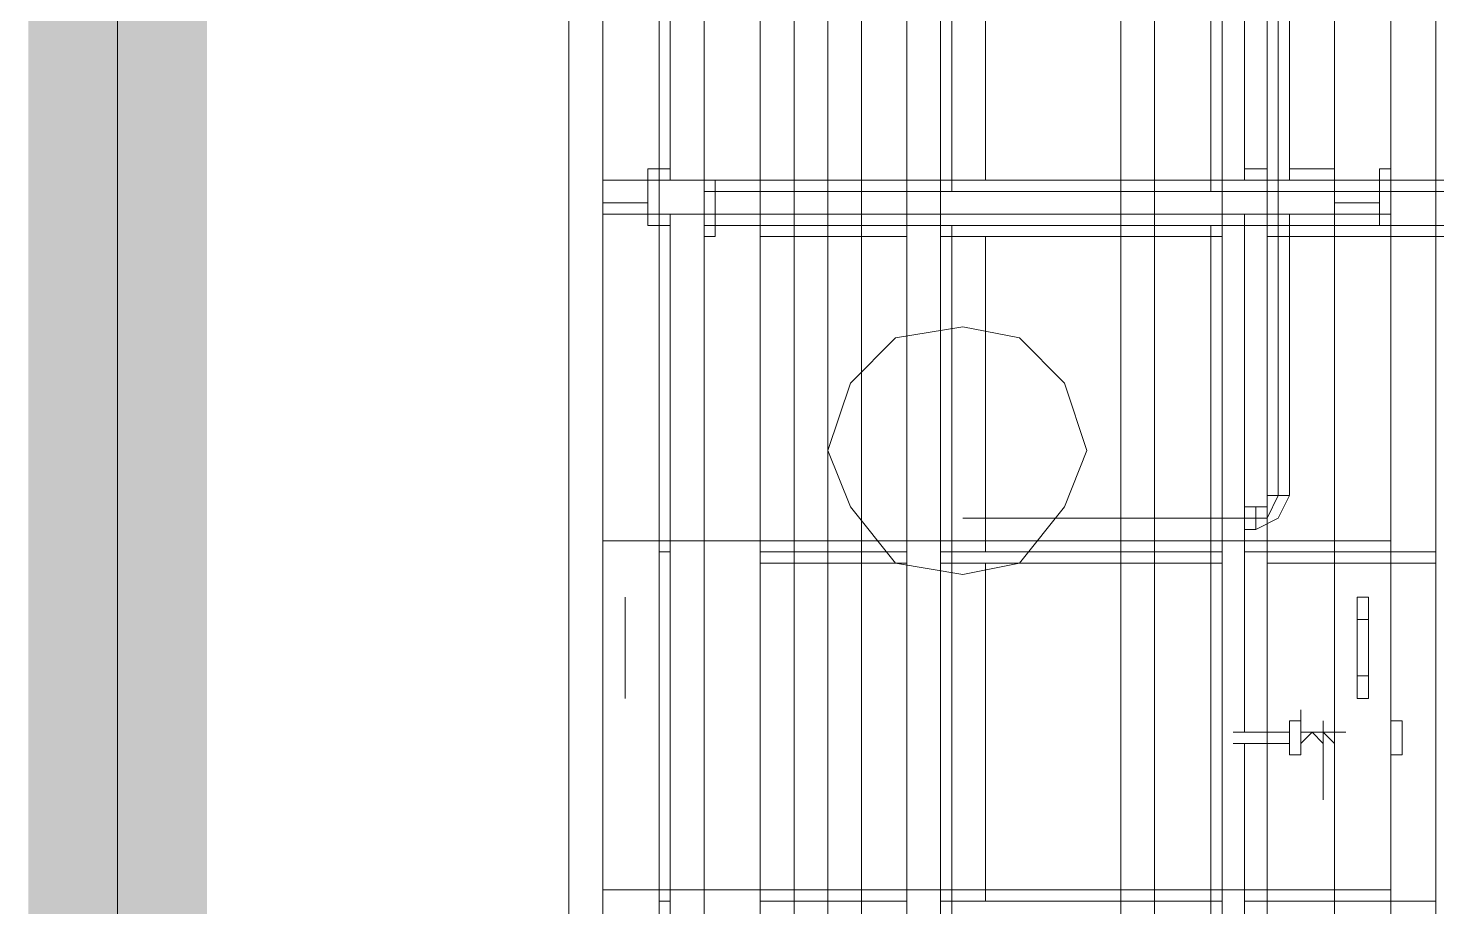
# Model space of a CAD drawing. Header units: inches. Extents: x -1128 to 651, y 96 to 845.
# Drawn here: x -924.187 to -920.634, y 726.051 to 728.266 of the extents above; entities that cross this region are included whole.
import ezdxf

# ---------------------------------------------------------------- set-up
doc = ezdxf.new("R2010")
doc.units = ezdxf.units.IN
doc.header["$MEASUREMENT"] = 0
doc.linetypes.add('DIVIDE', pattern=[1.25, 0.5, -0.25, 0, -0.25, 0, -0.25])
doc.layers.add('BORDER', color=4, linetype='Continuous')
doc.layers.add('Layer 1', color=7, linetype='Continuous')
doc.layers.add('Equipment', color=7, linetype='Continuous', lineweight=0)
doc.layers.add('Layout', color=6, linetype='Continuous', lineweight=18)

msp = doc.modelspace()

# ---------------------------------------------------------------- linework, layer by layer
at = {"layer": 'BORDER', "lineweight": 0}
msp.add_lwpolyline([(-920.3512, 730.2748), (-923.9612, 730.2748), (-923.9612, 723.0548), (-920.3512, 723.0548)], close=True, dxfattribs=at)
at = {"layer": 'Equipment', "color": 0}
for points in [[(-922.8228, 723.0548), (-915.6093, 723.0548), (-915.6093, 735.6927), (-922.8228, 735.6927), (-922.8228, 723.0548)], [(-922.7377, 723.14), (-922.5956, 723.14), (-922.5956, 730.2684)], [(-922.7377, 723.14), (-922.7377, 730.2684), (-922.5956, 730.2684)], [(-920.8918, 723.14), (-920.8918, 730.2684), (-920.7496, 730.2684), (-920.7496, 723.14), (-920.8918, 723.14)], [(-922.4821, 723.1116), (-922.3402, 723.1116), (-922.3402, 730.2401)], [(-920.6362, 723.1116), (-920.6362, 730.2401), (-920.494, 730.2401), (-920.494, 729.104)], [(-922.1696, 723.9068), (-922.2549, 723.9068), (-922.2549, 729.388), (-922.1696, 729.388), (-922.1696, 723.9068)], [(-921.4312, 729.388), (-921.3462, 729.388), (-921.3462, 723.9068)], [(-921.8856, 723.8784), (-921.9709, 723.8784), (-921.9709, 729.3312), (-921.8856, 729.3312), (-921.8856, 723.8784)], [(-921.1756, 729.3312), (-921.1756, 723.8784), (-921.0621, 723.8784)], [(-921.1756, 729.3312), (-921.0621, 729.3312), (-921.0621, 723.8784)], [(-921.4312, 729.2744), (-921.4312, 723.9636)], [(-922.5674, 729.0188), (-922.5674, 727.8827)], [(-921.119, 729.0188), (-921.119, 727.8827)], [(-922.4821, 728.962), (-922.4821, 724.1624)], [(-922.0846, 723.8216), (-922.0846, 728.678)], [(-921.0621, 728.6496), (-921.0621, 727.8827)], [(-921.0337, 727.0876), (-921.0337, 728.6496)], [(-921.0053, 728.6496), (-921.0053, 727.8827)], [(-921.8574, 727.8544), (-921.8574, 728.6212)], [(-921.8574, 728.6212), (-921.8574, 727.8544)], [(-921.204, 727.8544), (-921.204, 728.6212)], [(-921.204, 728.6212), (-921.204, 727.8544)], [(-921.7721, 727.8827), (-921.7721, 728.5644)], [(-922.7377, 727.9112), (-922.7377, 727.9396)], [(-922.7377, 727.7691), (-922.7377, 727.9112), (-922.7377, 727.826)], [(-922.624, 727.9112), (-922.624, 727.826)], [(-922.5956, 727.9112), (-922.624, 727.9112)], [(-922.5956, 727.9112), (-922.5674, 727.9112)], [(-922.5956, 727.7691), (-922.5956, 727.9112)], [(-922.3402, 727.8827), (-922.3402, 727.9112)], [(-921.119, 727.9112), (-921.0621, 727.9112)], [(-921.0053, 727.9112), (-920.8918, 727.9112)], [(-920.7781, 727.826), (-920.8918, 727.826), (-920.8918, 727.9112)], [(-920.8918, 727.9112), (-920.8918, 727.7691)], [(-920.7781, 727.9112), (-920.7781, 727.7691)], [(-920.7496, 727.9112), (-920.7496, 727.7691), (-920.7781, 727.7691)], [(-920.7496, 727.9112), (-920.7781, 727.9112)], [(-920.7496, 727.8827), (-922.7377, 727.8827), (-922.7377, 727.7976)], [(-920.7496, 727.8827), (-920.7496, 727.7976), (-922.7377, 727.7976)], [(-920.7496, 727.8827), (-922.7377, 727.8827), (-922.7377, 727.7976)], [(-920.7496, 727.8827), (-920.7496, 727.7976), (-922.7377, 727.7976)], [(-922.4821, 727.8827), (-922.4821, 727.7408)], [(-922.4537, 727.8827), (-922.4821, 727.8827)], [(-922.4537, 727.7976), (-922.4537, 727.8827)], [(-922.3402, 727.7408), (-922.3402, 727.8827)], [(-922.3402, 727.8827), (-922.3402, 727.7976)], [(-922.3402, 727.8827), (-921.9709, 727.8827)], [(-921.8856, 727.8827), (-921.1756, 727.8827)], [(-921.0621, 727.8827), (-920.6362, 727.8827)], [(-920.6077, 727.8827), (-920.6362, 727.8827), (-920.6362, 727.7408)], [(-920.494, 727.8544), (-922.4821, 727.8544), (-922.4821, 727.7691)], [(-920.494, 727.8544), (-920.494, 727.7691), (-922.4821, 727.7691)], [(-920.494, 727.8544), (-922.4821, 727.8544), (-922.4821, 727.7691)], [(-920.494, 727.8544), (-920.494, 727.7691), (-922.4821, 727.7691)], [(-922.624, 727.826), (-922.7377, 727.826), (-922.7377, 727.7691)], [(-922.7377, 727.826), (-922.624, 727.826)], [(-922.7377, 727.7691), (-922.7377, 727.7976)], [(-922.624, 727.826), (-922.624, 727.7691), (-922.5956, 727.7691)], [(-922.5674, 727.7976), (-922.5674, 725.2984)], [(-922.3402, 727.7976), (-922.4537, 727.7976), (-922.4537, 727.7408)], [(-922.4537, 727.7976), (-922.3402, 727.7976)], [(-922.3402, 727.7976), (-922.3402, 727.7408)], [(-921.119, 727.7976), (-921.119, 726.4912)], [(-921.0621, 727.7976), (-921.0621, 727.0876)], [(-921.0053, 727.7976), (-921.0053, 727.0876)], [(-920.8918, 727.7691), (-920.8918, 727.826), (-920.7781, 727.826)], [(-920.8918, 727.7691), (-920.8918, 727.7976)], [(-922.5956, 727.7691), (-922.5674, 727.7691)], [(-921.8574, 725.27), (-921.8574, 727.7691)], [(-921.8574, 727.7691), (-921.8574, 725.27)], [(-921.204, 725.27), (-921.204, 727.7691)], [(-921.204, 727.7691), (-921.204, 725.27)], [(-921.119, 727.7691), (-921.0621, 727.7691)], [(-921.0053, 727.7691), (-920.8918, 727.7691)], [(-922.4821, 727.7408), (-922.4537, 727.7408)], [(-922.3402, 727.7408), (-921.9709, 727.7408)], [(-921.8856, 727.7408), (-921.1756, 727.7408)], [(-921.7721, 726.9456), (-921.7721, 727.7408)], [(-921.0621, 727.7408), (-920.6362, 727.7408)], [(-920.6362, 727.7408), (-920.6077, 727.7408)], [(-921.119, 726.4627), (-921.119, 725.2984)]]:
    msp.add_lwpolyline(points, dxfattribs=at)
at = {"layer": 'Layer 1', "color": 0, "lineweight": 0}
for points in [[(-921.5165, 727.2012), (-921.5733, 727.3716), (-921.6868, 727.4852), (-921.829, 727.5136), (-921.9993, 727.4852), (-922.1128, 727.3716), (-922.1696, 727.2012), (-922.1128, 727.0591), (-921.9993, 726.9172), (-921.829, 726.8888), (-921.6868, 726.9172), (-921.5733, 727.0591), (-921.5165, 727.2012)], [(-921.0905, 727.0308), (-921.0621, 727.0308), (-921.0337, 727.0876)], [(-921.0905, 727.0024), (-921.0337, 727.0308), (-921.0053, 727.0876)], [(-921.0905, 727.0591), (-921.0621, 727.0591), (-921.0621, 727.0876)], [(-921.0053, 727.0876), (-921.0621, 727.0876)], [(-921.0621, 727.0876), (-921.0053, 727.0876)], [(-921.0337, 727.0876), (-921.0337, 727.116)], [(-921.0337, 727.0876), (-921.0337, 727.116)], [(-921.0905, 727.0591), (-921.0905, 727.0024), (-921.119, 727.0024)], [(-921.0905, 727.0591), (-921.119, 727.0591)], [(-921.0905, 727.0308), (-921.0905, 727.0591)], [(-921.0905, 727.0308), (-921.0905, 727.0591)], [(-921.0905, 727.0591), (-921.0905, 727.0024)], [(-921.7721, 727.0308), (-921.829, 727.0308)], [(-921.7721, 727.0308), (-921.5733, 727.0308)], [(-921.5165, 727.0308), (-921.5733, 727.0308)], [(-921.5165, 727.0308), (-921.3462, 727.0308)], [(-921.3462, 727.0308), (-921.2893, 727.0308)], [(-921.2893, 727.0308), (-921.0905, 727.0308)], [(-922.7377, 726.974), (-922.5956, 726.974)], [(-922.5956, 726.974), (-922.5674, 726.974)], [(-922.5956, 726.9456), (-922.5674, 726.9456)], [(-922.5674, 726.974), (-921.119, 726.974)], [(-922.3402, 726.9456), (-921.9709, 726.9456)], [(-921.8856, 726.9456), (-921.1756, 726.9456)], [(-921.119, 726.974), (-920.8918, 726.974)], [(-921.119, 726.9456), (-920.8918, 726.9456)], [(-921.0621, 726.9456), (-920.6362, 726.9456)], [(-920.8918, 726.974), (-920.7496, 726.974)], [(-922.3402, 726.9172), (-921.9709, 726.9172)], [(-921.8856, 726.9172), (-921.1756, 726.9172)], [(-921.7721, 726.0652), (-921.7721, 726.9172)], [(-921.0621, 726.9172), (-920.6362, 726.9172)], [(-922.6809, 726.7752), (-922.6809, 726.8036)], [(-922.6809, 726.7752), (-922.6809, 726.8036)], [(-920.8349, 726.7752), (-920.8065, 726.7752)], [(-920.8349, 726.6332), (-920.8065, 726.6332)], [(-922.6809, 726.5765), (-922.6809, 726.6048)], [(-921.0053, 726.5196), (-921.0053, 726.4344)], [(-921.0053, 726.5196), (-920.9768, 726.5196)], [(-920.9768, 726.5196), (-920.9768, 726.548)], [(-920.9768, 726.5196), (-920.9768, 726.4344)], [(-920.9768, 726.5196), (-920.9768, 726.4344)], [(-920.9768, 726.5196), (-920.9768, 726.4912)], [(-920.9202, 726.4912), (-920.9202, 726.5196)], [(-920.7212, 726.5196), (-920.7212, 726.4344), (-920.7496, 726.4344)], [(-920.7496, 726.5196), (-920.7212, 726.5196)], [(-921.1474, 726.4912), (-921.0053, 726.4912)], [(-920.8633, 726.4912), (-920.9768, 726.4912), (-920.9768, 726.4627)], [(-920.9768, 726.4912), (-920.9768, 726.4344)], [(-920.9202, 726.4912), (-920.9484, 726.4912), (-920.9768, 726.4627)], [(-920.9484, 726.4912), (-920.9768, 726.4912)], [(-920.9202, 726.4912), (-920.9202, 726.4627), (-920.9484, 726.4912)], [(-920.8918, 726.4912), (-920.9202, 726.4912), (-920.8918, 726.4627)], [(-920.7496, 726.4627), (-920.7496, 726.4912)], [(-921.1474, 726.4627), (-921.0053, 726.4627)], [(-920.9768, 726.4344), (-920.9768, 726.4627)], [(-921.0053, 726.4344), (-920.9768, 726.4344)], [(-920.9202, 726.3208), (-920.9202, 726.3491)], [(-922.7377, 726.0936), (-922.5956, 726.0936)], [(-922.5956, 726.0936), (-922.5674, 726.0936)], [(-922.5674, 726.0936), (-921.119, 726.0936)], [(-921.119, 726.0936), (-920.8918, 726.0936)], [(-920.8918, 726.0936), (-920.7496, 726.0936)], [(-922.5956, 726.0652), (-922.5674, 726.0652)], [(-922.3402, 726.0652), (-921.9709, 726.0652)], [(-921.8856, 726.0652), (-921.1756, 726.0652)], [(-921.119, 726.0652), (-920.8918, 726.0652)], [(-921.0621, 726.0652), (-920.6362, 726.0652)]]:
    msp.add_lwpolyline(points, dxfattribs=at)
for points, knots in [([(-922.6809, 726.832), (-922.6809, 726.832), (-922.6809, 726.7752), (-922.6809, 726.7752), (-922.6809, 726.7752), (-922.6809, 726.832), (-922.6809, 726.832)], [0, 0, 0, 0, 1, 1, 1, 2, 2, 2, 2]), ([(-922.6809, 726.7752), (-922.6809, 726.7752), (-922.6809, 726.832), (-922.6809, 726.832), (-922.6809, 726.832), (-922.6809, 726.7752), (-922.6809, 726.7752)], [0, 0, 0, 0, 1, 1, 1, 2, 2, 2, 2]), ([(-920.8065, 726.832), (-920.8065, 726.832), (-920.8349, 726.832), (-920.8349, 726.832), (-920.8349, 726.832), (-920.8065, 726.832), (-920.8065, 726.832)], [0, 0, 0, 0, 1, 1, 1, 2, 2, 2, 2]), ([(-920.8349, 726.832), (-920.8349, 726.832), (-920.8349, 726.7752), (-920.8349, 726.7752), (-920.8349, 726.7752), (-920.8349, 726.832), (-920.8349, 726.832)], [0, 0, 0, 0, 1, 1, 1, 2, 2, 2, 2]), ([(-920.8065, 726.7752), (-920.8065, 726.7752), (-920.8065, 726.832), (-920.8065, 726.832), (-920.8065, 726.832), (-920.8065, 726.7752), (-920.8065, 726.7752)], [0, 0, 0, 0, 1, 1, 1, 2, 2, 2, 2]), ([(-922.6809, 726.6332), (-922.6809, 726.6332), (-922.6809, 726.7752), (-922.6809, 726.7752), (-922.6809, 726.7752), (-922.6809, 726.6332), (-922.6809, 726.6332), (-922.6809, 726.6332), (-922.6809, 726.7752), (-922.6809, 726.7752), (-922.6809, 726.7752), (-922.6809, 726.6332), (-922.6809, 726.6332)], [0, 0, 0, 0, 1, 1, 1, 2, 2, 2, 3, 3, 3, 4, 4, 4, 4]), ([(-920.8349, 726.7752), (-920.8349, 726.7752), (-920.8065, 726.7752), (-920.8065, 726.7752), (-920.8065, 726.7752), (-920.8349, 726.7752), (-920.8349, 726.7752)], [0, 0, 0, 0, 1, 1, 1, 2, 2, 2, 2]), ([(-920.8349, 726.7752), (-920.8349, 726.7752), (-920.8349, 726.6332), (-920.8349, 726.6332), (-920.8349, 726.6332), (-920.8349, 726.7752), (-920.8349, 726.7752)], [0, 0, 0, 0, 1, 1, 1, 2, 2, 2, 2]), ([(-920.8065, 726.6332), (-920.8065, 726.6332), (-920.8065, 726.7752), (-920.8065, 726.7752), (-920.8065, 726.7752), (-920.8065, 726.6332), (-920.8065, 726.6332)], [0, 0, 0, 0, 1, 1, 1, 2, 2, 2, 2]), ([(-922.6809, 726.5765), (-922.6809, 726.5765), (-922.6809, 726.6332), (-922.6809, 726.6332), (-922.6809, 726.6332), (-922.6809, 726.5765), (-922.6809, 726.5765)], [0, 0, 0, 0, 1, 1, 1, 2, 2, 2, 2]), ([(-922.6809, 726.5765), (-922.6809, 726.5765), (-922.6809, 726.6332), (-922.6809, 726.6332), (-922.6809, 726.6332), (-922.6809, 726.5765), (-922.6809, 726.5765)], [0, 0, 0, 0, 1, 1, 1, 2, 2, 2, 2]), ([(-920.8349, 726.5765), (-920.8349, 726.5765), (-920.8065, 726.5765), (-920.8065, 726.5765), (-920.8065, 726.5765), (-920.8349, 726.5765), (-920.8349, 726.5765), (-920.8349, 726.5765), (-920.8349, 726.6332), (-920.8349, 726.6332), (-920.8349, 726.6332), (-920.8349, 726.5765), (-920.8349, 726.5765)], [0, 0, 0, 0, 1, 1, 1, 2, 2, 2, 3, 3, 3, 4, 4, 4, 4]), ([(-920.8065, 726.6332), (-920.8065, 726.6332), (-920.8349, 726.6332), (-920.8349, 726.6332), (-920.8349, 726.6332), (-920.8065, 726.6332), (-920.8065, 726.6332)], [0, 0, 0, 0, 1, 1, 1, 2, 2, 2, 2]), ([(-920.8065, 726.5765), (-920.8065, 726.5765), (-920.8065, 726.6332), (-920.8065, 726.6332), (-920.8065, 726.6332), (-920.8065, 726.5765), (-920.8065, 726.5765)], [0, 0, 0, 0, 1, 1, 1, 2, 2, 2, 2]), ([(-920.9202, 726.3208), (-920.9202, 726.3208), (-920.9202, 726.4912), (-920.9202, 726.4912), (-920.9202, 726.4912), (-920.9202, 726.3208), (-920.9202, 726.3208)], [0, 0, 0, 0, 1, 1, 1, 2, 2, 2, 2])]:
    msp.add_open_spline(points, degree=3, knots=knots, dxfattribs=at)
at = {"layer": 'Layout', "linetype": 'DIVIDE', "ltscale": 2, "const_width": 0.4512}
msp.add_lwpolyline([(-923.9612, 723.0548), (-916.7412, 723.0548), (-916.7412, 735.6898), (-923.9612, 735.6898), (-923.9612, 723.0548)], dxfattribs=at)

doc.saveas('drawing.dxf')
